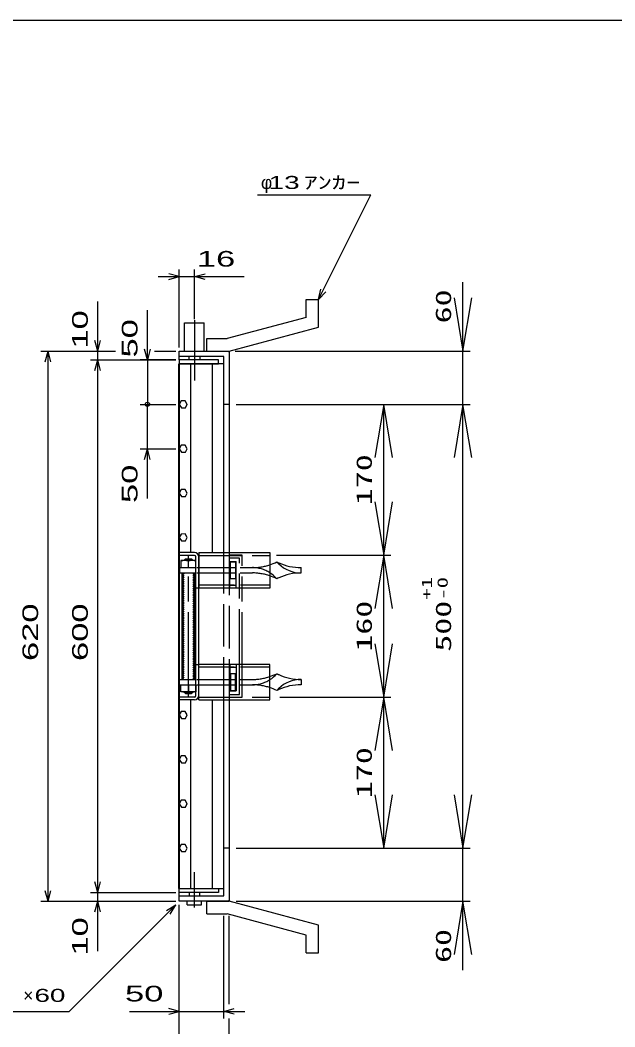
# Model space of a CAD drawing. Units: millimetres, scale not verified. Extents: x -1456 to 1389, y -1026 to 839.
# Drawn here: x -203 to 467, y -296 to 839 of the extents above; entities that cross this region are included whole.
import ezdxf
from ezdxf.enums import TextEntityAlignment as Align

# ---------------------------------------------------------------- set-up
doc = ezdxf.new("R2010")
doc.units = ezdxf.units.MM
doc.header["$LTSCALE"] = 8
for name, pattern in [('CHAIN', [18.5, 12, -1.5, 3.5, -1.5]), ('CHAIN_DOUBLE_DASH', [23.5, 12, -1.5, 3.5, -1.5, 3.5, -1.5]), ('DASHED', [7.5, 6, -1.5]), ('LONG_DASHED_DOTTED', [15.25, 12, -1.5, 0.25, -1.5])]:
    doc.linetypes.add(name, pattern=pattern)
for name, color, linetype, lineweight in [('0_2', 150, 'Continuous', 25), ('16', 3, 'Continuous', 25), ('17', 2, 'Continuous', 25), ('19', 6, 'Continuous', 25), ('22', 4, 'Continuous', 25)]:
    doc.layers.add(name, color=color, linetype=linetype, lineweight=lineweight)
doc.styles.add('ベクトル', font='')
doc.styles.add('ＭＳ ゴシック', font='')
doc.styles.get('ベクトル').set_extended_font_data('ベクトル')
doc.styles.get('ＭＳ ゴシック').set_extended_font_data('MS Gothic')

# ---------------------------------------------------------------- blocks, each defined once
blk = doc.blocks.new('open_arrow')
at = {"color": 0, "linetype": 'Continuous', "lineweight": -2}
blk.add_lwpolyline([(7.5, 1.25), (0, 0), (7.5, -1.25)], dxfattribs=at)

msp = doc.modelspace()

# ---------------------------------------------------------------- hatches: boundary and pattern name
at = {"layer": '17', "lineweight": 13}
h = msp.add_hatch(dxfattribs=at)
h.set_pattern_fill('USER', style=0, pattern_type=2)
h.set_pattern_definition([(135, (-125.08, 465.539), (-1.06066, -1.06066), [])])
h.paths.add_polyline_path([(-20.324, 95.882), (-20.324, 215.882), (-18.324, 215.882), (-18.324, 95.882)])
h = msp.add_hatch(dxfattribs=at)
h.set_pattern_fill('USER', style=0, pattern_type=2)
h.set_pattern_definition([(135, (-118.08, 465.539), (-1.06066, -1.06066), [])])
h.paths.add_polyline_path([(-8.324, 95.882), (-8.324, 215.882), (-6.324, 215.882), (-6.324, 95.882)])

# ---------------------------------------------------------------- linework, layer by layer
at = {"layer": '0_2'}
msp.add_line((-1379.2, 838.8), (1388.8, 838.8), dxfattribs=at)
at = {"layer": '16'}
for p, q in [((20.376, 455.882), (-23.624, 455.882)), ((-23.624, 455.882), (-23.624, 451.382)), ((20.376, 451.382), (20.376, 455.882)), ((-24.324, -139.618), (-24.324, 451.382)), ((-24.324, 451.382), (-23.624, 451.382)), ((-23.624, 451.382), (20.376, 451.382)), ((-23.624, 451.382), (-23.624, -139.618)), ((26.376, 451.382), (-23.624, 451.382)), ((-11.124, 451.382), (-11.124, 238.882)), ((13.876, 238.882), (13.876, 451.382)), ((26.376, 238.882), (26.376, 451.382)), ((-21.404, 409.761), (-23.624, 405.846)), ((-16.904, 409.796), (-21.404, 409.761)), ((-14.624, 405.882), (-16.904, 409.796)), ((-23.624, 405.846), (-21.343, 401.967)), ((-21.343, 401.967), (-16.843, 402.002)), ((-16.843, 402.002), (-14.624, 405.917)), ((-21.404, 359.761), (-23.624, 355.846)), ((-23.624, 355.846), (-21.343, 351.967)), ((-16.904, 359.796), (-21.404, 359.761)), ((-21.343, 351.967), (-16.843, 352.002)), ((-14.624, 355.882), (-16.904, 359.796)), ((-16.843, 352.002), (-14.624, 355.917)), ((-21.404, 309.761), (-23.624, 305.846)), ((-16.904, 309.796), (-21.404, 309.761)), ((-14.624, 305.882), (-16.904, 309.796)), ((-23.624, 305.846), (-21.343, 301.967)), ((-21.343, 301.967), (-16.843, 302.002)), ((-16.843, 302.002), (-14.624, 305.917)), ((-21.404, 259.761), (-23.624, 255.846)), ((-23.624, 255.846), (-21.343, 251.967)), ((-16.904, 259.796), (-21.404, 259.761)), ((-21.343, 251.967), (-16.843, 252.002)), ((-14.624, 255.882), (-16.904, 259.796)), ((-16.843, 252.002), (-14.624, 255.917)), ((-11.124, 72.882), (-11.124, -139.618)), ((13.876, -139.618), (13.876, 72.882)), ((26.376, -139.618), (26.376, 72.882)), ((-21.404, 59.761), (-23.624, 55.846)), ((-16.904, 59.796), (-21.404, 59.761)), ((-14.624, 55.882), (-16.904, 59.796)), ((-23.624, 55.846), (-21.343, 51.967)), ((-21.343, 51.967), (-16.843, 52.002)), ((-16.843, 52.002), (-14.624, 55.917)), ((-21.404, 9.761), (-23.624, 5.846)), ((-23.624, 5.846), (-21.343, 1.967)), ((-16.904, 9.796), (-21.404, 9.761)), ((-21.343, 1.967), (-16.843, 2.002)), ((-14.624, 5.882), (-16.904, 9.796)), ((-16.843, 2.002), (-14.624, 5.917)), ((-21.404, -40.239), (-23.624, -44.154)), ((-23.624, -44.154), (-21.343, -48.033)), ((-16.904, -40.204), (-21.404, -40.239)), ((-14.624, -44.118), (-16.904, -40.204)), ((-16.843, -47.998), (-14.624, -44.083)), ((-21.343, -48.033), (-16.843, -47.998)), ((-21.404, -90.239), (-23.624, -94.154)), ((-16.904, -90.204), (-21.404, -90.239)), ((-14.624, -94.118), (-16.904, -90.204)), ((-23.624, -94.154), (-21.343, -98.033)), ((-21.343, -98.033), (-16.843, -97.998)), ((-16.843, -97.998), (-14.624, -94.083)), ((-23.624, -139.618), (-24.324, -139.618)), ((-23.624, -139.618), (20.376, -139.618)), ((-23.624, -144.118), (-23.624, -139.618)), ((-23.624, -139.618), (26.376, -139.618)), ((20.376, -144.118), (-23.624, -144.118)), ((20.376, -139.618), (20.376, -144.118))]:
    msp.add_line(p, q, dxfattribs=at)
at = {"layer": '17', "color": 3}
for p, q in [((-6.424, 238.882), (-23.624, 238.882)), ((-23.624, 235.682), (-23.624, 238.882)), ((-1.624, 238.882), (-1.624, 198.882)), ((-1.624, 238.882), (78.376, 238.882)), ((78.376, 238.882), (78.376, 198.882)), ((-6.424, 235.682), (-23.624, 235.682)), ((-4.824, 77.682), (-4.824, 234.082)), ((-1.624, 77.682), (-1.624, 234.082)), ((33.376, 228.882), (40.376, 228.882)), ((33.376, 198.882), (33.376, 228.882)), ((40.376, 198.882), (40.376, 228.882)), ((-1.624, 198.882), (-4.824, 198.882)), ((78.376, 198.882), (-1.624, 198.882)), ((33.376, 202.082), (40.376, 202.082)), ((-4.824, 112.882), (-1.624, 112.882)), ((-1.624, 72.882), (-1.624, 112.882)), ((78.376, 112.882), (-1.624, 112.882)), ((33.376, 112.882), (33.376, 82.882)), ((33.376, 109.682), (40.376, 109.682)), ((40.376, 112.882), (40.376, 82.882)), ((78.376, 72.882), (78.376, 112.882)), ((33.376, 82.882), (40.376, 82.882)), ((-6.424, 76.082), (-23.624, 76.082)), ((-23.624, 76.082), (-23.624, 72.882)), ((-6.424, 72.882), (-23.624, 72.882)), ((-1.624, 72.882), (78.376, 72.882))]:
    msp.add_line(p, q, dxfattribs=at)
at = {"layer": '17', "color": 171, "linetype": 'DASHED'}
for p, q in [((26.376, 72.882), (26.376, 238.882)), ((32.376, 238.882), (32.376, 72.882))]:
    msp.add_line(p, q, dxfattribs=at)
at = {"layer": '17'}
for p, q in [((-4.824, 229.882), (-21.824, 229.882)), ((-21.824, 229.882), (-21.824, 221.882)), ((-18.324, 230.382), (-16.824, 231.882)), ((-18.324, 229.882), (-18.324, 230.382)), ((-18.324, 230.382), (-8.324, 230.382)), ((-17.512, 229.882), (-17.512, 231.194)), ((-16.824, 231.882), (-9.824, 231.882)), ((-13.324, 221.882), (-13.324, 228.987)), ((-8.324, 230.382), (-9.824, 231.882)), ((-9.136, 229.882), (-9.136, 231.194)), ((-8.324, 229.882), (-8.324, 230.382)), ((-4.824, 221.882), (-4.824, 229.882)), ((33.876, 209.382), (33.876, 228.382)), ((33.876, 228.382), (39.876, 228.382)), ((39.876, 228.382), (39.876, 209.382)), ((-23.324, 221.882), (-23.324, 215.882)), ((-23.324, 221.882), (-4.824, 221.882)), ((-23.324, 215.882), (-4.824, 215.882)), ((-21.824, 221.882), (-4.824, 221.882)), ((-19.324, 95.882), (-19.324, 215.882)), ((-7.324, 215.882), (-7.324, 95.882)), ((113.676, 215.942), (113.676, 221.882)), ((39.876, 209.382), (33.876, 209.382)), ((39.876, 102.382), (33.876, 102.382)), ((33.876, 102.382), (33.876, 83.382)), ((39.876, 83.382), (39.876, 102.382)), ((-23.324, 89.882), (-23.324, 95.882)), ((-23.324, 95.882), (-4.824, 95.882)), ((113.676, 95.822), (113.676, 89.882)), ((-23.324, 89.882), (-4.824, 89.882)), ((-21.824, 81.882), (-21.824, 89.882)), ((-21.824, 89.882), (-4.824, 89.882)), ((-4.824, 81.882), (-21.824, 81.882)), ((-18.324, 81.882), (-18.324, 81.382)), ((-18.324, 81.382), (-8.324, 81.382)), ((-18.324, 81.382), (-16.824, 79.882)), ((-17.512, 81.882), (-17.512, 80.57)), ((-16.824, 79.882), (-9.824, 79.882)), ((-13.324, 89.882), (-13.324, 82.777)), ((-8.324, 81.382), (-9.824, 79.882)), ((-9.136, 81.882), (-9.136, 80.57)), ((-8.324, 81.882), (-8.324, 81.382)), ((-4.824, 89.882), (-4.824, 81.882)), ((33.876, 83.382), (39.876, 83.382))]:
    msp.add_line(p, q, dxfattribs=at)
at = {"layer": '17', "color": 33, "linetype": 'CHAIN'}
msp.add_line((-13.324, 75.728), (-13.324, 235.135), dxfattribs=at)
at = {"layer": '17', "color": 3, "linetype": 'DASHED'}
for p, q in [((-1.624, 235.682), (78.376, 235.682)), ((38.376, 202.082), (-1.624, 202.082)), ((78.376, 202.082), (45.376, 202.082)), ((38.376, 109.682), (-1.624, 109.682)), ((78.376, 109.682), (45.376, 109.682)), ((-1.624, 76.082), (78.376, 76.082))]:
    msp.add_line(p, q, dxfattribs=at)
at = {"layer": '17', "color": 7}
for p, q in [((-20.324, 95.882), (-20.324, 215.882)), ((-6.324, 215.882), (-6.324, 95.882))]:
    msp.add_line(p, q, dxfattribs=at)
at = {"layer": '17', "linetype": 'DASHED'}
for p, q in [((-3.739, 221.882), (38.876, 221.882)), ((-3.739, 215.882), (38.876, 215.882)), ((44.876, 221.882), (58.676, 221.882)), ((44.876, 215.882), (58.676, 215.882)), ((-3.739, 95.882), (38.876, 95.882)), ((44.876, 95.882), (58.676, 95.882)), ((-3.739, 89.882), (38.876, 89.882)), ((44.876, 89.882), (58.676, 89.882))]:
    msp.add_line(p, q, dxfattribs=at)
at = {"layer": '17', "color": 3}
for centre, radius, start, end in [((-6.424, 234.082), 4.8, 0, 90), ((-6.424, 234.082), 1.6, 0, 90), ((-6.424, 77.682), 4.8, 270, 0), ((-6.424, 77.682), 1.6, 270, 0)]:
    msp.add_arc(centre, radius, start, end, dxfattribs=at)
at = {"layer": '17'}
for centre, radius, start, end in [((-17.574, 219.437), 10.453, 66.00934, 113.99066), ((-9.074, 219.437), 10.453, 66.00934, 113.99066), ((58.676, 283.305), 61.423, 288.70686, 296.59714), ((113.676, 252.382), 36.5, 221.11209, 226.11997), ((113.676, 283.305), 61.423, 243.40286, 245.67592), ((113.676, 283.305), 61.423, 245.67592, 270), ((58.676, 185.382), 36.5, 41.11209, 57.33501), ((113.676, 252.382), 36.5, 226.11997, 270), ((113.676, 154.459), 61.423, 90, 114.32408), ((58.676, 154.459), 61.423, 63.40286, 71.29314), ((113.676, 154.459), 61.423, 114.32408, 116.59714), ((58.676, 126.382), 36.5, 302.66499, 318.88791), ((58.676, 157.305), 61.423, 288.70686, 296.59714), ((113.676, 157.305), 61.423, 245.67592, 270), ((113.676, 59.382), 36.5, 90, 133.88003), ((-17.574, 92.327), 10.453, 246.00934, 293.99066), ((-9.074, 92.327), 10.453, 246.00934, 293.99066), ((58.676, 28.459), 61.423, 63.40286, 71.29314), ((113.676, 59.382), 36.5, 133.88003, 138.88791), ((113.676, 28.459), 61.423, 114.32408, 116.59714), ((113.676, 28.459), 61.423, 90, 114.32408)]:
    msp.add_arc(centre, radius, start, end, dxfattribs=at)
at = {"layer": '17', "linetype": 'DASHED'}
for centre, radius, start, end in [((58.676, 283.305), 61.423, 270, 288.70686), ((58.676, 185.382), 36.5, 57.33501, 90), ((58.676, 154.459), 61.423, 71.29314, 90), ((113.676, 157.305), 61.423, 243.40286, 245.67592), ((58.676, 157.305), 61.423, 270, 288.70686), ((58.676, 126.382), 36.5, 270, 302.66499), ((58.676, 28.459), 61.423, 71.29314, 90)]:
    msp.add_arc(centre, radius, start, end, dxfattribs=at)
at = {"layer": '19'}
for p, q in [((119.376, 523.882), (133.376, 523.882)), ((119.376, 503.882), (119.376, 523.882)), ((133.376, 492.882), (133.376, 523.882)), ((119.376, 503.882), (30.376, 479.882)), ((-17.624, 465.882), (-17.624, 497.882)), ((-17.624, 497.882), (4.376, 497.882)), ((4.376, 465.882), (4.376, 497.882)), ((32.376, 465.882), (133.376, 492.882)), ((7.376, 479.882), (30.376, 479.882)), ((7.376, 465.882), (7.376, 479.882)), ((-23.624, 455.882), (-23.624, 465.882)), ((-23.624, 465.882), (31.376, 465.882)), ((7.376, 465.882), (32.376, 465.882)), ((31.376, 465.882), (32.376, 464.882)), ((26.376, 459.882), (-23.624, 459.882)), ((-12.624, 455.882), (-12.624, 459.882)), ((-0.624, 459.882), (-0.624, 455.882)), ((26.376, 238.882), (26.376, 459.882)), ((32.376, 464.882), (32.376, 238.882)), ((32.376, 405.882), (26.376, 405.882)), ((26.376, -148.118), (26.376, 72.882)), ((32.376, 72.882), (32.376, -153.118)), ((32.376, -94.118), (26.376, -94.118)), ((-23.624, -154.118), (-23.624, -144.118)), ((-12.624, -144.118), (-12.624, -148.118)), ((-0.624, -148.118), (-0.624, -144.118)), ((-23.624, -148.118), (26.376, -148.118)), ((31.376, -154.118), (-23.624, -154.118)), ((-14.624, -158.118), (-14.624, -154.118)), ((-14.624, -158.118), (1.376, -158.118)), ((1.376, -158.118), (1.376, -154.118)), ((7.376, -154.118), (32.376, -154.118)), ((7.376, -168.118), (7.376, -154.118)), ((32.376, -153.118), (31.376, -154.118)), ((133.376, -181.118), (32.376, -154.118)), ((7.376, -168.118), (30.376, -168.118)), ((119.376, -192.118), (30.376, -168.118)), ((133.376, -212.118), (133.376, -181.118)), ((119.376, -212.118), (119.376, -192.118)), ((119.376, -212.118), (133.376, -212.118))]:
    msp.add_line(p, q, dxfattribs=at)
at = {"layer": '19', "linetype": 'LONG_DASHED_DOTTED'}
for p, q in [((-6.624, 500.882), (-6.624, 432.882)), ((-6.624, -161.118), (-6.624, -121.118))]:
    msp.add_line(p, q, dxfattribs=at)
at = {"layer": '19', "linetype": 'CHAIN_DOUBLE_DASH'}
for p, q in [((47.376, 235.882), (32.376, 235.882)), ((44.176, 232.682), (32.376, 232.682)), ((44.176, 79.082), (44.176, 232.682)), ((47.376, 75.882), (47.376, 235.882)), ((32.376, 79.082), (44.176, 79.082)), ((32.376, 75.882), (47.376, 75.882))]:
    msp.add_line(p, q, dxfattribs=at)
at = {"layer": '22'}
for p, q in [((64.376, 641.882), (192.376, 641.882)), ((133.376, 523.882), (192.376, 641.882)), ((-23.624, 469.882), (-23.624, 557.882)), ((-6.624, 501.878), (-6.624, 557.882)), ((-47.624, 549.882), (-23.624, 549.882)), ((-23.624, 549.882), (-35.624, 553.082)), ((-35.624, 546.682), (-23.624, 549.882)), ((-23.624, 549.882), (-6.624, 549.882)), ((-6.624, 549.882), (5.376, 553.082)), ((5.376, 546.682), (-6.624, 549.882)), ((-6.624, 549.882), (49.376, 549.882)), ((133.376, 523.882), (135.776, 535.562)), ((296.024, 405.882), (296.024, 543.464)), ((-115.624, 465.882), (-115.624, 521.882)), ((133.376, 523.882), (141.376, 532.682)), ((-59.624, 455.882), (-59.624, 511.882)), ((-115.624, 465.882), (-118.824, 477.882)), ((-115.624, 465.882), (-112.424, 477.882)), ((-179.624, 465.882), (-95.624, 465.882)), ((-174.824, 453.882), (-171.624, 465.882)), ((-168.424, 453.882), (-171.624, 465.882)), ((-171.624, -154.118), (-171.624, 465.882)), ((-123.624, 465.882), (-95.624, 465.882)), ((-115.624, 455.882), (-115.624, 465.882)), ((-59.624, 455.882), (-62.824, 467.882)), ((-56.424, 467.882), (-59.624, 455.882)), ((-51.624, 465.882), (-27.624, 465.882)), ((-51.624, 465.882), (-27.624, 465.882)), ((39.376, 465.882), (304.024, 465.882)), ((-123.624, 455.882), (-27.624, 455.882)), ((-118.824, 443.882), (-115.624, 455.882)), ((-112.424, 443.882), (-115.624, 455.882)), ((-115.624, -144.118), (-115.624, 455.882)), ((-27.624, 455.882), (-67.624, 455.882)), ((-59.624, 455.882), (-59.624, 405.882)), ((-67.624, 405.882), (-27.624, 405.882)), ((-59.624, 355.882), (-59.624, 405.882)), ((40.376, 405.882), (214.704, 405.882)), ((48.376, 405.882), (304.024, 405.882)), ((48.376, 405.882), (304.024, 405.882)), ((206.704, 235.882), (206.704, 405.882)), ((296.024, -94.118), (296.024, 405.882)), ((-67.624, 355.882), (-27.624, 355.882)), ((-62.824, 343.882), (-59.624, 355.882)), ((-56.424, 343.882), (-59.624, 355.882)), ((-59.624, 299.882), (-59.624, 355.882)), ((85.894, 235.882), (214.704, 235.882)), ((85.894, 235.882), (214.704, 235.882)), ((206.704, 75.882), (206.704, 235.882)), ((89.532, 75.882), (214.704, 75.882)), ((89.532, 75.882), (214.704, 75.882)), ((206.704, -94.118), (206.704, 75.882)), ((40.376, -94.118), (214.704, -94.118)), ((48.376, -94.118), (304.024, -94.118)), ((48.376, -94.118), (304.024, -94.118)), ((296.024, -231.7), (296.024, -94.118)), ((-115.624, -144.118), (-118.824, -132.118)), ((-115.624, -144.118), (-112.424, -132.118)), ((-171.624, -154.118), (-174.824, -142.118)), ((-171.624, -154.118), (-168.424, -142.118)), ((-123.624, -144.118), (-27.624, -144.118)), ((-115.624, -154.118), (-115.624, -144.118)), ((-179.624, -154.118), (-27.624, -154.118)), ((-147.624, -278.118), (-27.624, -158.118)), ((-123.624, -154.118), (-27.624, -154.118)), ((-118.824, -166.118), (-115.624, -154.118)), ((-112.424, -166.118), (-115.624, -154.118)), ((-115.624, -210.118), (-115.624, -154.118)), ((-38.024, -164.518), (-27.624, -158.118)), ((-34.024, -168.518), (-27.624, -158.118)), ((-23.624, -286.118), (-23.624, -158.118)), ((-23.624, -342.118), (-23.624, -158.118)), ((40.376, -154.118), (304.024, -154.118)), ((26.376, -286.118), (26.376, -170.322)), ((32.376, -270.118), (32.376, -170.322)), ((-307.624, -278.118), (-147.624, -278.118)), ((-79.624, -278.118), (-23.624, -278.118)), ((-23.624, -278.118), (-35.624, -274.918)), ((-35.624, -281.318), (-23.624, -278.118)), ((-23.624, -278.118), (26.376, -278.118)), ((26.376, -278.118), (38.376, -274.918)), ((38.376, -281.318), (26.376, -278.118)), ((26.376, -278.118), (50.376, -278.118)), ((32.376, -342.118), (32.376, -286.118))]:
    msp.add_line(p, q, dxfattribs=at)
msp.add_circle((-59.624, 405.882), 2.4, dxfattribs=at)

# ---------------------------------------------------------------- block references
at = {"layer": '22', "xscale": 8, "yscale": 8}
for p, rotation in [((296.024, 465.882), 90), ((206.704, 405.882), 270), ((296.024, 405.882), 270), ((206.704, 235.882), 90), ((206.704, 235.882), 270), ((206.704, 75.882), 90), ((206.704, 75.882), 270), ((206.704, -94.118), 90), ((296.024, -94.118), 90), ((296.024, -154.118), 270)]:
    msp.add_blockref('open_arrow', p, dxfattribs=dict(at, rotation=rotation))

# ---------------------------------------------------------------- texts
at = {"layer": '22', "color": 2, "style": 'ベクトル'}
for s, p in [('φ', (68.376, 655.882)), ('×', (-199.624, -260.118))]:
    msp.add_text(s, height=14.66, dxfattribs=at).set_placement(p, align=Align.MIDDLE_LEFT)
for s, height, width, p in [(' 13 ', 14.66, 1.6, (68.376, 655.882)), ('ｱﾝｶｰ', 14.66, 1.6, (116.376, 655.882)), (' 16 ', 17.6, 1.65, (-14.624, 569.882)), (' 50 ', 17.6, 1.65, (-95.624, -258.118)), (' 60 ', 14.66, 1.6, (-195.624, -260.118))]:
    msp.add_text(s, height=height, dxfattribs=dict(at, width=width)).set_placement(p, align=Align.MIDDLE_LEFT)
at = {"layer": '22', "style": 'ＭＳ ゴシック', "width": 1.6}
msp.add_text('60', height=17.6, rotation=90, dxfattribs=at).set_placement((288.024, 497.064), align=Align.BOTTOM_LEFT)
at = {"layer": '22', "color": 2, "style": 'ベクトル', "width": 1.65}
for s, p in [(' 10 ', (-135.624, 457.882)), (' 50 ', (-79.624, 447.882)), (' 50 ', (-79.624, 283.882)), (' 620 ', (-191.624, 105.882)), (' 600 ', (-135.624, 105.882)), (' 10 ', (-135.624, -226.118))]:
    msp.add_text(s, height=17.6, rotation=90, dxfattribs=at).set_placement(p, align=Align.MIDDLE_LEFT)
at = {"layer": '22', "style": 'ＭＳ ゴシック', "width": 1.6}
for s, p in [('170', (198.704, 320.882)), ('160', (198.704, 155.882)), ('500', (288.024, 155.882)), ('170', (198.704, -9.118))]:
    msp.add_text(s, height=17.6, rotation=90, dxfattribs=at).set_placement(p, align=Align.BOTTOM_CENTER)
at = {"layer": '22', "color": 2, "style": 'ＭＳ ゴシック', "width": 1.6}
for s, p in [('+1', (255.351, 198.554)), ('-0', (273.054, 198.554))]:
    msp.add_text(s, height=11.73, rotation=90, dxfattribs=at).set_placement(p, align=Align.MIDDLE_CENTER)
at = {"layer": '22', "style": 'ＭＳ ゴシック', "width": 1.6}
msp.add_text('60', height=17.6, rotation=90, dxfattribs=at).set_placement((288.024, -185.3), align=Align.BOTTOM_RIGHT)

doc.saveas('drawing.dxf')
